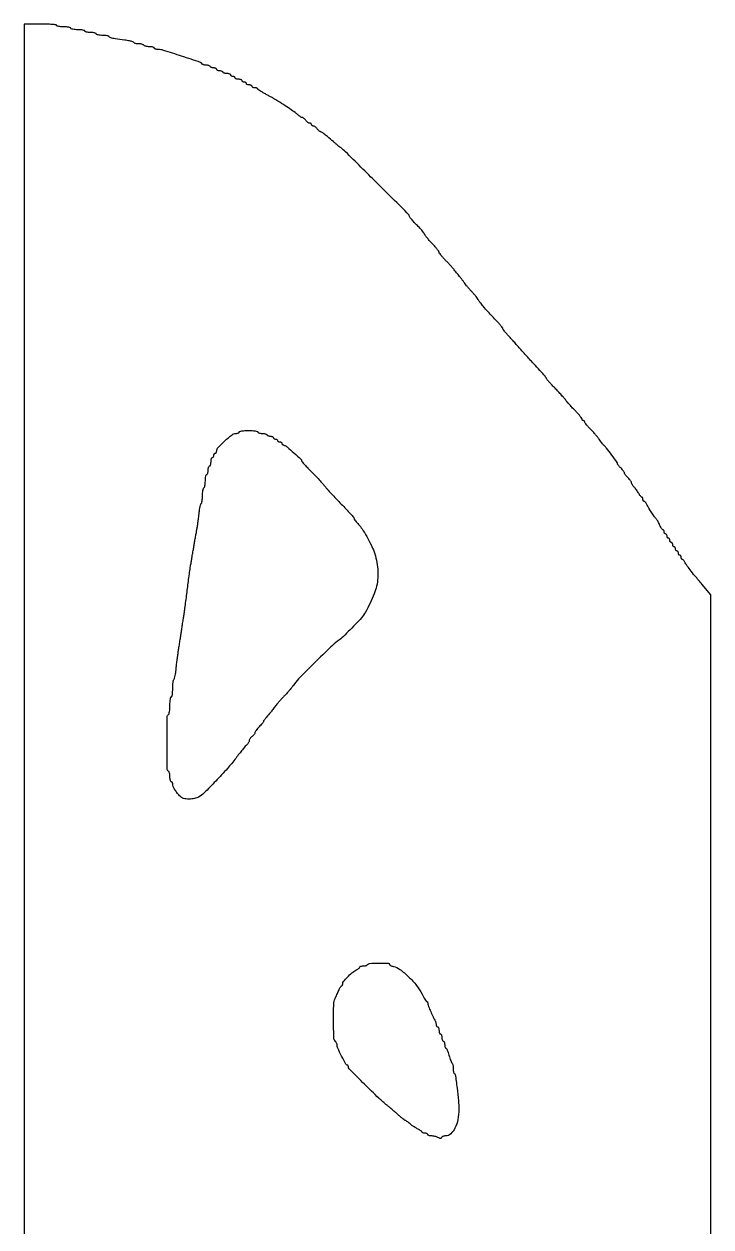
# Model space of a CAD drawing. Extents: x 0 to 485, y 25 to 1913.
# Drawn here: x 0 to 485, y 1064 to 1913 of the extents above; entities that cross this region are included whole.
import ezdxf

# ---------------------------------------------------------------- set-up
doc = ezdxf.new("R2010")
doc.units = 0

msp = doc.modelspace()

# ---------------------------------------------------------------- linework, layer by layer
for points in [[(484.496338, 971.494446, 0.000027), (484.749073, 1038.6355, 0.000687), (484.942674, 1121.494223, 0.000241), (485, 1240.542001), (485, 1510.084002), (478.75, 1517.403701, -0.003151), (473.670079, 1523.429547, -0.008929), (470.228667, 1527.717864, -0.012101), (467.893457, 1530.892497, -0.040916), (466.597186, 1533.113911, 0.03396), (466.189277, 1533.835796, 0.041464), (465.710712, 1534.445961, 0.046361), (465.234635, 1534.872142, 0.160737), (464.847186, 1535, -0.172323), (464.523936, 1535.114816, -0.093793), (464.248861, 1535.440625, -0.074197), (464.062762, 1535.926173, -0.054525), (464, 1536.5, 0.064853), (463.925306, 1537.073457, 0.082425), (463.70625, 1537.559375, 0.098894), (463.381354, 1537.884432, 0.148195), (463, 1538, -0.148195), (462.618646, 1538.115568, -0.098894), (462.29375, 1538.440625, -0.082425), (462.074694, 1538.926543, -0.064853), (462, 1539.5, 0.064853), (461.925306, 1540.073457, 0.082425), (461.70625, 1540.559375, 0.098894), (461.381354, 1540.884432, 0.148195), (461, 1541, -0.148195), (460.618646, 1541.115568, -0.098894), (460.29375, 1541.440625, -0.082425), (460.074694, 1541.926543, -0.064853), (460, 1542.5, 0.064853), (459.925306, 1543.073457, 0.082425), (459.70625, 1543.559375, 0.098894), (459.381354, 1543.884432, 0.148195), (459, 1544, -0.148195), (458.618646, 1544.115568, -0.098894), (458.29375, 1544.440625, -0.082425), (458.074694, 1544.926543, -0.064853), (458, 1545.5, 0.064853), (457.925306, 1546.073457, 0.082425), (457.70625, 1546.559375, 0.098894), (457.381354, 1546.884432, 0.148195), (457, 1547, -0.148195), (456.618646, 1547.115568, -0.098894), (456.29375, 1547.440625, -0.082425), (456.074694, 1547.926543, -0.064853), (456, 1548.5, 0.064853), (455.925306, 1549.073457, 0.082425), (455.70625, 1549.559375, 0.098894), (455.381354, 1549.884432, 0.148195), (455, 1550, -0.148195), (454.618646, 1550.115568, -0.098894), (454.29375, 1550.440625, -0.082425), (454.074694, 1550.926543, -0.064853), (454, 1551.5, 0.064853), (453.925306, 1552.073457, 0.082425), (453.70625, 1552.559375, 0.098894), (453.381354, 1552.884432, 0.148195), (453, 1553, -0.148195), (452.618646, 1553.115568, -0.098894), (452.29375, 1553.440625, -0.082425), (452.074694, 1553.926543, -0.064853), (452, 1554.5, 0.056643), (451.934793, 1555.07375, 0.076039), (451.741888, 1555.559375, 0.095179), (451.456528, 1555.884936, 0.166853), (451.12132, 1556, -0.210601), (450.703832, 1556.184008, -0.032626), (450.125364, 1556.906269, -0.031641), (449.518289, 1557.903566, -0.022715), (448.964721, 1559.085171, 0.014641), (448.395201, 1560.353735, 0.013747), (447.741004, 1561.614169, 0.01386), (447.099399, 1562.699333, 0.0452), (446.593401, 1563.362158, -0.029754), (445.172011, 1565.109589, -0.009988), (443.30503, 1567.818717, -0.010245), (441.46423, 1570.735757, -0.017558), (440.066647, 1573.25, 0.022334), (439.468013, 1574.303135, 0.030271), (438.830531, 1575.192188, 0.030769), (438.237359, 1575.836484, 0.193661), (437.83102, 1576, -0.175242), (437.513905, 1576.114665, -0.093006), (437.244112, 1576.440625, -0.073221), (437.061511, 1576.926133, -0.05344), (437, 1577.5, 0.05344), (436.938489, 1578.073867, 0.073221), (436.755888, 1578.559375, 0.093006), (436.486095, 1578.885335, 0.175242), (436.16898, 1579, -0.193348), (435.76224, 1579.163392, -0.030657), (435.167252, 1579.807812, -0.030191), (434.527331, 1580.696866, -0.022283), (433.925808, 1581.75, 0.022277), (433.256847, 1582.921229, 0.016056), (432.412407, 1584.167268, 0.016269), (431.531017, 1585.302347, 0.033499), (430.756828, 1586.117295, -0.03283), (430.084521, 1586.823106, -0.033606), (429.516068, 1587.605595, -0.035652), (429.119728, 1588.348999, -0.105017), (429, 1588.91275, 0.124224), (428.845883, 1589.523496, 0.025656), (428.265625, 1590.4792, 0.025505), (427.457036, 1591.547358, 0.021612), (426.5, 1592.590909, -0.016788), (425.542716, 1593.614727, -0.02138), (424.734375, 1594.62358, -0.019947), (424.140387, 1595.50525, -0.139131), (424, 1596, 0.139131), (423.859613, 1596.49475, 0.019947), (423.265625, 1597.37642, 0.02138), (422.457284, 1598.385273, 0.016788), (421.5, 1599.409091, -0.01304), (420.542479, 1600.417904, -0.017628), (419.734375, 1601.381247, -0.014719), (419.12477, 1602.211567, -0.152123), (419, 1602.612174, 0.157842), (418.690334, 1603.568673, 0.002031), (414.913447, 1608.745927, 0.004966), (411.308864, 1613.54451, 0.043719), (409.517698, 1615.5, -0.034183), (408.947811, 1616.098866, -0.00704), (408.032965, 1617.234375, -0.007375), (407.006279, 1618.586713, -0.006882), (405.995512, 1620, 0.017837), (404.795098, 1621.603042, 0.008875), (403.167548, 1623.550407, 0.008797), (401.407908, 1625.510674, 0.012783), (399.782227, 1627.171599, -0.013612), (398.333631, 1628.656518, -0.018337), (397.111029, 1630.081447, -0.015566), (396.191757, 1631.312713, -0.153744), (396, 1631.921599, 0.091591), (395.923949, 1632.333285, 0.09588), (395.70625, 1632.68322, 0.099487), (395.381532, 1632.91739, 0.107021), (395, 1633, -0.101724), (394.6184, 1633.078448, -0.098538), (394.29375, 1633.30148, -0.09729), (394.076245, 1633.634594, -0.096416), (394, 1634.026316, 0.157226), (393.805801, 1634.628629, 0.011705), (392.751562, 1636.023482, 0.015322), (391.37801, 1637.650063, 0.011006), (389.75, 1639.383969, -0.006825), (387.881647, 1641.34081, -0.004447), (385.775808, 1643.648358, -0.004471), (383.761395, 1645.936378, -0.008503), (382.18892, 1647.818735, 0.009391), (380.571347, 1649.7481, 0.00434), (378.399662, 1652.198446, 0.004297), (376.071915, 1654.735213, 0.005956), (373.93892, 1656.966128, -0.004478), (372.045943, 1658.934319, -0.006936), (370.450808, 1660.670463, -0.002701), (369.118622, 1662.177712, -0.181562), (369, 1662.493616, 0.171454), (368.736259, 1663.240136, 0.007261), (366.915976, 1665.428937, 0.008928), (364.22267, 1668.462144, 0.002653), (360, 1673.00148, -0.002439), (357.602016, 1675.577082, -0.001739), (354.940625, 1678.483923, -0.001755), (352.421909, 1681.27382, -0.003748), (350.5, 1683.450346, 0.002123), (348.661553, 1685.546046, 0.001216), (346.426562, 1688.05972, 0.001215), (344.167131, 1690.57614, 0.002022), (342.25, 1692.683725, -0.007502), (340.621583, 1694.513814, -0.010971), (339.248437, 1696.17685, -0.006637), (338.155309, 1697.599985, -0.16182), (338, 1698.067298, 0.163949), (337.84331, 1698.532315, 0.006859), (336.751562, 1699.928233, 0.011228), (335.378412, 1701.558811, 0.007681), (333.75, 1703.3504, -0.001616), (327.619964, 1709.932501, -0.007942), (324.231313, 1713.713443, -0.013607), (322.148839, 1716.248777, -0.042284), (320.945182, 1718.102427, 0.033515), (320.282157, 1719.163736, 0.011759), (319.19534, 1720.596573, 0.011615), (317.922571, 1722.121002, 0.013332), (316.635926, 1723.514466, -0.009859), (315.289088, 1724.95295, -0.006998), (313.833678, 1726.616397, -0.007067), (312.488362, 1728.244217, -0.014865), (311.5, 1729.553016, 0.006053), (310.554872, 1730.851525, 0.003203), (309.353125, 1732.439946, 0.003186), (308.102775, 1734.049443, 0.004925), (307, 1735.422413, -0.000952), (305.932942, 1736.729506, -0.000773), (304.79375, 1738.134829, -0.000781), (303.747744, 1739.433421, -0.00203), (303, 1740.372486, 0.015371), (302.153754, 1741.378943, 0.003724), (300.692188, 1742.988245, 0.003817), (298.987109, 1744.809705, 0.003787), (297.25, 1746.609714, -0.010803), (295.621966, 1748.344771, -0.015086), (294.248438, 1749.969505, -0.011404), (293.192195, 1751.362296, -0.157797), (293, 1751.956125, 0.159206), (292.802888, 1752.559483, 0.009969), (291.651839, 1754.06903, 0.013912), (290.16871, 1755.832644, 0.009831), (288.410514, 1757.732441, -0.010621), (286.557418, 1759.741134, -0.010506), (284.784383, 1761.833904, -0.010418), (283.310331, 1763.729157, -0.039406), (282.511047, 1765, 0.034279), (281.808036, 1766.143589, 0.015815), (280.748528, 1767.533414, 0.01558), (279.537887, 1768.930188, 0.020856), (278.350532, 1770.113751, -0.014592), (276.017361, 1772.381933, -0.01707), (273.943891, 1774.670159, -0.012823), (272.30855, 1776.707319, -0.164144), (272, 1777.621871, 0.199605), (271.668693, 1778.418714, 0.000074), (248.804307, 1801.154871, 0.000337), (226.930771, 1822.869987, 0.038248), (223.837495, 1825.5, -0.013108), (223.064496, 1826.093005, -0.002394), (221.668516, 1827.234375, -0.002574), (220.04766, 1828.586695, -0.002335), (218.387125, 1830, 0.002487), (214.141951, 1833.610909, 0.01207), (211.675159, 1835.588326, 0.016611), (210.044553, 1836.748415, 0.147339), (209.209328, 1837, -0.155219), (208.823126, 1837.122852, -0.029946), (208.243617, 1837.5875, -0.029286), (207.608197, 1838.234288, -0.023368), (207, 1839, 0.038332), (206.353917, 1839.765268, 0.039803), (205.606151, 1840.4125, 0.043072), (204.871239, 1840.860855, 0.115942), (204.279241, 1841, -0.07663), (203.790518, 1841.075344, -0.089631), (203.375777, 1841.29375, -0.10076), (203.098521, 1841.618634, -0.127083), (203, 1842, 0.127083), (202.901479, 1842.381366, 0.10076), (202.624223, 1842.70625, 0.089631), (202.209482, 1842.924656, 0.07663), (201.720759, 1843, -0.115942), (201.128761, 1843.139145, -0.043072), (200.393849, 1843.5875, -0.039803), (199.646083, 1844.234732, -0.038332), (199, 1845, 0.032893), (198.367927, 1845.765394, 0.036577), (197.661541, 1846.4125, 0.039468), (196.985296, 1846.864904, 0.128378), (196.467802, 1847, -0.110865), (195.912149, 1847.124738, -0.027063), (195.081318, 1847.57407, -0.02641), (194.162587, 1848.206245, -0.023636), (193.279447, 1848.954282, 0.031311), (191.381394, 1850.512608, 0.006141), (187.767192, 1853.052326, 0.006022), (183.203957, 1856.095862, 0.003974), (177.888902, 1859.489312, 0.011296), (176.949748, 1860.049312, 0.002017), (175.168075, 1861.048378, 0.002178), (173.070193, 1862.201728, 0.001964), (170.888902, 1863.377506, -0.00932), (168.800252, 1864.543319, -0.013098), (166.985073, 1865.666039, -0.009339), (165.529298, 1866.659419, -0.148167), (165.166667, 1867.127506, 0.152731), (164.90246, 1867.462329, 0.057488), (164.368229, 1867.743705, 0.050093), (163.674665, 1867.935521, 0.042456), (162.916667, 1868, -0.050201), (162.183242, 1868.073823, -0.070178), (161.563021, 1868.29375, -0.090315), (161.145793, 1868.61825, -0.184457), (161, 1869, 0.191087), (160.848523, 1869.381882, 0.088204), (160.4125, 1869.70625, 0.068025), (159.765418, 1869.926307, 0.048028), (159, 1870, -0.048028), (158.234582, 1870.073693, -0.068025), (157.5875, 1870.29375, -0.088204), (157.151477, 1870.618118, -0.191087), (157, 1871, 0.148195), (156.884432, 1871.381354, 0.098894), (156.559375, 1871.70625, 0.082425), (156.073457, 1871.925306, 0.064853), (155.5, 1872, -0.064853), (154.926543, 1872.074694, -0.082425), (154.440625, 1872.29375, -0.098894), (154.115568, 1872.618646, -0.148195), (154, 1873, 0.226478), (153.817169, 1873.382936, 0.074992), (153.265625, 1873.70625, 0.057076), (152.457356, 1873.926884, 0.038131), (151.5, 1874, -0.038131), (150.542644, 1874.073116, -0.057076), (149.734375, 1874.29375, -0.074992), (149.182831, 1874.617064, -0.226478), (149, 1875, 0.148195), (148.884432, 1875.381354, 0.098894), (148.559375, 1875.70625, 0.082425), (148.073457, 1875.925306, 0.064853), (147.5, 1876, -0.064853), (146.926543, 1876.074694, -0.082425), (146.440625, 1876.29375, -0.098894), (146.115568, 1876.618646, -0.148195), (146, 1877, 0.222681), (145.820624, 1877.382793, 0.076538), (145.282961, 1877.70625, 0.058208), (144.49372, 1877.92683, 0.039081), (143.559017, 1878, -0.037634), (142.57934, 1878.073842, -0.041396), (141.653525, 1878.29375, -0.045439), (140.906663, 1878.615492, -0.130646), (140.5, 1879, 0.111412), (140.123976, 1879.383556, 0.050262), (139.49335, 1879.70625, 0.046318), (138.729296, 1879.925923, 0.046881), (137.940983, 1880, -0.049547), (137.198222, 1880.073784, -0.069539), (136.570164, 1880.29375, -0.089706), (136.147465, 1880.618213, -0.186414), (136, 1881, 0.186414), (135.852535, 1881.381787, 0.089706), (135.429836, 1881.70625, 0.069539), (134.801778, 1881.926216, 0.049547), (134.059017, 1882, -0.046881), (133.270704, 1882.074077, -0.046318), (132.50665, 1882.29375, -0.050262), (131.876024, 1882.616444, -0.111412), (131.5, 1883, 0.127689), (131.098224, 1883.384338, 0.046287), (130.370954, 1883.70625, 0.042177), (129.472092, 1883.926118, 0.038918), (128.524316, 1884, -0.030071), (127.59727, 1884.055805, -0.038805), (126.76131, 1884.223367, -0.043021), (126.116918, 1884.466935, -0.179462), (125.833333, 1884.760398, 0.211263), (124.602074, 1885.887485, 0.001571), (111.244019, 1890.339547, 0.00338), (98.522754, 1894.439857, 0.077473), (94.75, 1895.011628, -0.034579), (93.696681, 1895.080086, -0.052799), (92.807812, 1895.297166, -0.068935), (92.196933, 1895.617282, -0.242191), (92, 1896, 0.275259), (91.770364, 1896.385522, 0.053437), (90.989211, 1896.70625, 0.043243), (89.877484, 1896.927436, 0.027497), (88.559017, 1897, -0.026918), (87.196361, 1897.073414, -0.033489), (85.947275, 1897.29375, -0.035556), (84.95866, 1897.613307, -0.159713), (84.5, 1898, 0.144823), (84.068924, 1898.385448, 0.04093), (83.216936, 1898.70625, 0.037579), (82.14853, 1898.926362, 0.032024), (81, 1899, -0.028711), (79.856191, 1899.065733, -0.034995), (78.802241, 1899.26272, -0.037589), (77.966231, 1899.54896, -0.154257), (77.565285, 1899.894367, 0.183942), (76.76345, 1900.508245, 0.021698), (74.545865, 1901.065519, 0.014641), (70.904818, 1901.70377, 0.002795), (64.25, 1902.632484, -0.019538), (62.621338, 1902.915644, -0.030363), (61.248437, 1903.298443, -0.030669), (60.238615, 1903.7182, -0.286345), (60, 1904.100694, 0.32252), (59.747613, 1904.451268, 0.03141), (58.678125, 1904.735829, 0.030508), (57.2249, 1904.935066, 0.018816), (55.5, 1905, -0.020945), (53.775243, 1905.072283, -0.033738), (52.321875, 1905.29375, -0.036969), (51.267028, 1905.611488, -0.31052), (51, 1906, 0.295869), (50.748945, 1906.387127, 0.04382), (49.825, 1906.70625, 0.037669), (48.532944, 1906.92761, 0.023598), (47, 1907, -0.023598), (45.467056, 1907.07239, -0.037669), (44.175, 1907.29375, -0.04382), (43.251055, 1907.612873, -0.295869), (43, 1908, 0.322437), (42.719449, 1908.389817, 0.031449), (41.53125, 1908.70625, 0.03053), (39.916554, 1908.927795, 0.01883), (38, 1909, -0.01883), (36.083446, 1909.072205, -0.03053), (34.46875, 1909.29375, -0.031449), (33.280551, 1909.610183, -0.322437), (33, 1910, 0.322437), (32.719449, 1910.389817, 0.031449), (31.53125, 1910.70625, 0.03053), (29.916554, 1910.927795, 0.01883), (28, 1911, -0.01883), (26.083446, 1911.072205, -0.03053), (24.46875, 1911.29375, -0.031449), (23.280551, 1911.610183, -0.322437), (23, 1912, 0.377473), (22.617971, 1912.433932, 0.010078), (19.875, 1912.728261, 0.014876), (16.244636, 1912.935375, 0.00681), (11.5, 1913), (0, 1913), (0, 969)], [(484.749073, 899.3645, 0.000027), (484.496338, 966.505554, 0.413096)]]:
    msp.add_lwpolyline(points, format="xyb")
for points in [[(165, 1625, 0.251914), (165.206632, 1624.615903, 0.064068), (165.863914, 1624.29375, 0.049716), (166.81438, 1624.0728, 0.032276), (167.940983, 1624, -0.031397), (169.112115, 1623.926388, -0.037109), (170.1996, 1623.70625, -0.040338), (171.065839, 1623.385578, -0.146547), (171.5, 1623, 0.111412), (171.876024, 1622.616444, 0.050262), (172.50665, 1622.29375, 0.046318), (173.270704, 1622.074077, 0.046881), (174.059017, 1622, -0.049547), (174.801778, 1621.926216, -0.069539), (175.429836, 1621.70625, -0.089706), (175.852535, 1621.381787, -0.186414), (176, 1621, 0.148195), (176.115568, 1620.618646, 0.098894), (176.440625, 1620.29375, 0.082425), (176.926543, 1620.074694, 0.064853), (177.5, 1620, -0.064853), (178.073457, 1619.925306, -0.082425), (178.559375, 1619.70625, -0.098894), (178.884432, 1619.381354, -0.148195), (179, 1619, 0.148195), (179.115568, 1618.618646, 0.098894), (179.440625, 1618.29375, 0.082425), (179.926543, 1618.074694, 0.064853), (180.5, 1618, -0.060283), (181.073619, 1617.930588, -0.079016), (181.559375, 1617.726045, -0.097128), (181.884635, 1617.423094, -0.15811), (182, 1617.067388, 0.157403), (182.128607, 1616.668982, 0.062148), (182.525271, 1616.242016, 0.053356), (183.103989, 1615.853336, 0.0444), (183.788158, 1615.567236, -0.099402), (185.790385, 1614.459115, -0.007136), (190.594013, 1610.263747, -0.004445), (195.474817, 1605.797546, -0.208139), (196, 1604.590584, 0.184122), (196.156449, 1604.180135, 0.00215), (198.129687, 1601.986833, 0.006176), (200.471093, 1599.469881, 0.003951), (203.25, 1596.60138, -0.004179), (206.189355, 1593.56449, -0.004404), (209.026137, 1590.531072, -0.004218), (211.426751, 1587.873652, -0.019773), (212.732595, 1586.280756, 0.021461), (214.111138, 1584.610705, 0.003454), (216.958227, 1581.491945, 0.003812), (220.366517, 1577.865688, 0.003339), (223.982595, 1574.126957, -0.00506), (227.438573, 1570.529049, -0.007764), (230.351137, 1567.336902, -0.003357), (232.760781, 1564.575015, -0.179563), (233, 1563.930376, 0.147137), (233.168742, 1563.369373, 0.01617), (233.954688, 1562.26073, 0.018643), (235.005321, 1560.978145, 0.014046), (236.25, 1559.646578, -0.052413), (238.682902, 1556.607348, -0.013659), (241.919813, 1551.243915, -0.014524), (245.002106, 1545.418119, -0.026934), (247.103148, 1540.5, -0.034237), (248.860388, 1534.421845, -0.034716), (249.761532, 1528.188887, -0.03552), (249.781029, 1522.035025, -0.04014), (248.909542, 1516.19282, -0.036714), (247.231789, 1510.801764, -0.017282), (244.324581, 1504.106713, -0.016813), (241.060287, 1497.803523, -0.052008), (238.296391, 1493.894074, -0.010525), (233.903514, 1489.086603, -0.008164), (228.929064, 1484.035392, -0.007633), (224.279582, 1479.60333, -0.032928), (221.312541, 1477.202215, 0.039253), (216.592513, 1473.282767, 0.003209), (205.155213, 1462.016136, 0.003211), (193.864026, 1450.604105, 0.039212), (189.931049, 1445.889633, -0.01564), (188.727361, 1444.300213, -0.007041), (187.054254, 1442.287516, -0.006962), (185.226077, 1440.209513, -0.009427), (183.513527, 1438.387018, 0.007491), (181.834855, 1436.614381, 0.00631), (180.109792, 1434.688994, 0.006373), (178.579889, 1432.891714, 0.017516), (177.562362, 1431.573679, -0.004761), (176.70633, 1430.404355, -0.003486), (175.734961, 1429.122394, -0.003523), (174.797896, 1427.921069, -0.007791), (174.062362, 1427.020871, 0.001349), (171.263169, 1423.683716, 0.009159), (169.914659, 1422.005648, 0.013396), (169.150453, 1420.961535, 0.152424), (169, 1420.479467, -0.167567), (168.893121, 1420.169507, -0.006408), (168.11875, 1419.205844, -0.010869), (167.149511, 1418.081544, -0.007381), (166, 1416.842584, 0.016599), (164.851283, 1415.55777, 0.020978), (163.88125, 1414.293306, 0.019584), (163.168959, 1413.190003, 0.134328), (163, 1412.572445, -0.125545), (162.863901, 1412.038954, -0.040344), (162.4125, 1411.350282, -0.037324), (161.765363, 1410.635061, -0.034062), (161, 1410, 0.042098), (160.234793, 1409.344051, 0.041686), (159.5875, 1408.567169, 0.044932), (159.141194, 1407.790435, 0.108353), (159, 1407.146536, -0.093701), (158.876012, 1406.490731, -0.038686), (158.480562, 1405.674269, -0.036536), (157.908345, 1404.840406, -0.038897), (157.2317, 1404.117295, 0.03261), (156.224726, 1403.067902, 0.004141), (154.225714, 1400.652215, 0.004841), (151.901567, 1397.738616, 0.004009), (149.4817, 1394.592373, -0.020272), (143.604318, 1387.444313, -0.009113), (135.346463, 1378.525123, -0.006643), (127.101177, 1370.164088, -0.066454), (123.189254, 1367.212571, -0.055773), (122.010803, 1366.711233, -0.021765), (120.29278, 1366.277535, -0.021222), (118.375365, 1365.96552, -0.024706), (116.533403, 1365.837349, -0.027066), (114.258955, 1365.914824, -0.062088), (112.586187, 1366.275189, -0.071293), (111.197466, 1366.995614, -0.04645), (109.829768, 1368.180084, -0.025638), (107.859717, 1370.458376, -0.033771), (106.322299, 1372.733882, -0.038314), (105.31518, 1374.818343, -0.093645), (105, 1376.486431, 0.064244), (104.925341, 1377.065097, 0.081991), (104.70625, 1377.555389, 0.098698), (104.381359, 1377.883405, 0.149454), (104, 1378, -0.275259), (103.614478, 1378.229636, -0.053437), (103.29375, 1379.010789, -0.043243), (103.072564, 1380.122516, -0.027497), (103, 1381.440983, 0.026918), (102.926586, 1382.803639, 0.033489), (102.70625, 1384.052725, 0.035556), (102.386693, 1385.04134, 0.159713), (102, 1385.5, -0.258245), (101.046095, 1387.198273, -0.001582), (100.988194, 1405.5, -0.001582), (101.046095, 1423.801727, -0.258245), (102, 1425.5, 0.199798), (102.391852, 1426.045623, 0.019282), (102.70625, 1427.68165, 0.022144), (102.927181, 1429.738245, 0.015685), (103, 1432.059017, -0.015621), (103.071572, 1434.349343, -0.026076), (103.292081, 1436.264754, -0.024323), (103.60569, 1437.698135, -0.338832), (104, 1438, 0.337031), (104.392598, 1438.298548, 0.024946), (104.706897, 1439.7, 0.026559), (104.928089, 1441.571741, 0.016132), (105, 1443.8, -0.014605), (105.066923, 1446.090576, -0.019109), (105.269, 1448.175313, -0.016932), (105.55768, 1449.870212, -0.142063), (105.915746, 1450.55, 0.126715), (106.302153, 1451.23284, 0.01419), (106.720346, 1452.983438, 0.016511), (107.096155, 1455.132828, 0.012689), (107.368868, 1457.5, -0.005667), (107.648173, 1460.265405, -0.003106), (108.049749, 1463.646875, -0.003095), (108.500115, 1467.075519, -0.004936), (108.932145, 1470, 0.000521), (109.398701, 1472.976169, 0.000297), (109.956598, 1476.573437, 0.000296), (110.513785, 1480.194486, 0.000491), (110.979022, 1483.25, -0.000203), (111.43982, 1486.288145, -0.000126), (111.982923, 1489.853125, -0.000126), (112.520608, 1493.370624, -0.000229), (112.962843, 1496.25, 0.003875), (113.431375, 1499.456287, 0.001268), (114.073319, 1504.189063, 0.001263), (114.759453, 1509.447392, 0.001427), (115.391113, 1514.5, -0.002179), (116.028179, 1519.534303, -0.001968), (116.730511, 1524.7375, -0.00197), (117.39653, 1529.394695, -0.006265), (117.892933, 1532.5, 0.000023), (118.370501, 1535.26555, 0.000013), (118.954156, 1538.646875, 0.000013), (119.545826, 1542.075665, 0.00002), (120.050249, 1545, -0.00058), (120.545779, 1547.853719, -0.000409), (121.108955, 1551.059375, -0.000413), (121.65244, 1554.123387, -0.000871), (122.080291, 1556.5, 0.007193), (122.474813, 1558.862405, 0.003548), (122.91164, 1561.875099, 0.00352), (123.320898, 1565.008967, 0.00513), (123.633778, 1567.776934, -0.011841), (123.943236, 1570.22036, -0.01698), (124.341759, 1572.366319, -0.012853), (124.770635, 1574.094294, -0.189272), (125.139072, 1574.585951, 0.196858), (125.476001, 1575.049539, 0.020512), (125.747103, 1576.395812, 0.023003), (125.937271, 1578.091218, 0.016427), (126, 1580, -0.019058), (126.073011, 1581.914843, -0.025914), (126.29375, 1583.629436, -0.024736), (126.610188, 1584.985092, -0.186738), (127, 1585.5, 0.179846), (127.388891, 1585.999702, 0.027581), (127.70625, 1587.241025, 0.027868), (127.926887, 1588.813184, 0.02093), (128, 1590.559017, -0.021227), (128.072294, 1592.261135, -0.03416), (128.29375, 1593.695461, -0.037703), (128.611648, 1594.73472, -0.308946), (129, 1595, 0.254951), (129.384262, 1595.209557, 0.06271), (129.70625, 1595.88125, 0.048861), (129.927234, 1596.850749, 0.031626), (130, 1598, -0.031626), (130.072766, 1599.149251, -0.048861), (130.29375, 1600.11875, -0.06271), (130.615738, 1600.790443, -0.254951), (131, 1601, 0.254951), (131.384262, 1601.209557, 0.06271), (131.70625, 1601.88125, 0.048861), (131.927234, 1602.850749, 0.031626), (132, 1604, -0.031626), (132.072766, 1605.149251, -0.048861), (132.29375, 1606.11875, -0.06271), (132.615738, 1606.790443, -0.254951), (133, 1607, 0.148195), (133.381354, 1607.115568, 0.098894), (133.70625, 1607.440625, 0.082425), (133.925306, 1607.926543, 0.064853), (134, 1608.5, -0.064853), (134.074694, 1609.073457, -0.082425), (134.29375, 1609.559375, -0.098894), (134.618646, 1609.884432, -0.148195), (135, 1610, 0.156123), (135.381395, 1610.122064, 0.097522), (135.70625, 1610.465998, 0.079698), (135.925521, 1610.97976, 0.061159), (136, 1611.586377, -0.192926), (136.981353, 1614.035048, -0.017473), (141.788742, 1618.729509, -0.018413), (146.911899, 1623.060024, -0.16778), (149.634262, 1624, 0.040363), (150.540082, 1624.073243, 0.05971), (151.305064, 1624.29375, 0.078528), (151.825124, 1624.617383, 0.217696), (152, 1625, -0.345347), (152.314102, 1625.400526, -0.022017), (153.875, 1625.711538, -0.024301), (155.963427, 1625.929639, -0.013867), (158.5, 1626, -0.013867), (161.036573, 1625.929639, -0.024301), (163.125, 1625.711538, -0.022017), (164.685898, 1625.400526, -0.345347)], [(258, 1249.125, 0.227989), (258.180388, 1248.749956, 0.047714), (258.807813, 1248.339955, 0.041195), (259.696784, 1247.962941, 0.028712), (260.75, 1247.681231, -0.109858), (265.429945, 1245.575628, -0.031911), (271.489128, 1240.415584, -0.032662), (277.202873, 1234.110901, -0.053706), (281.044802, 1228.032438, 0.011178), (282.039996, 1226.114777, 0.016867), (282.999098, 1224.495674, 0.011731), (283.852466, 1223.22659, 0.238003), (284.25, 1223.015549, -0.168721), (284.536227, 1222.909436, -0.09208), (284.779688, 1222.619117, -0.073634), (284.944388, 1222.19092, -0.055103), (285, 1221.687829, 0.092983), (285.262678, 1220.287535, 0.007198), (286.703853, 1216.733693, 0.010722), (288.389219, 1212.97081, 0.015991), (290.036674, 1209.763569, -0.031289), (290.405567, 1208.987939, -0.023311), (290.717023, 1208.092603, -0.023747), (290.931788, 1207.217545, -0.048334), (291, 1206.513569, 0.064244), (291.074659, 1205.934903, 0.081991), (291.29375, 1205.444611, 0.098698), (291.618641, 1205.116595, 0.149454), (292, 1205, -0.226478), (292.382936, 1204.817169, -0.074992), (292.70625, 1204.265625, -0.057076), (292.926884, 1203.457356, -0.038131), (293, 1202.5, 0.038131), (293.073116, 1201.542644, 0.057076), (293.29375, 1200.734375, 0.074992), (293.617064, 1200.182831, 0.226478), (294, 1200, -0.226478), (294.382936, 1199.817169, -0.074992), (294.70625, 1199.265625, -0.057076), (294.926884, 1198.457356, -0.038131), (295, 1197.5, 0.038131), (295.073116, 1196.542644, 0.057076), (295.29375, 1195.734375, 0.074992), (295.617064, 1195.182831, 0.226478), (296, 1195, -0.226478), (296.382936, 1194.817169, -0.074992), (296.70625, 1194.265625, -0.057076), (296.926884, 1193.457356, -0.038131), (297, 1192.5, 0.031079), (297.05959, 1191.542262, 0.048134), (297.240649, 1190.734375, 0.061544), (297.504312, 1190.173734, 0.257544), (297.819229, 1190, -0.279667), (298.205679, 1189.765505, -0.017612), (298.802832, 1188.512635, -0.021816), (299.429549, 1186.87711, -0.014112), (300.017256, 1184.93663, 0.011382), (300.603836, 1182.961047, 0.015616), (301.226612, 1181.215028, 0.012297), (301.817484, 1179.811382, 0.14965), (302.198027, 1179.377613, -0.177252), (302.509649, 1178.981324, -0.028641), (302.76442, 1178.016773, -0.028599), (302.941335, 1176.794889, -0.021655), (303, 1175.440983, 0.021912), (303.057823, 1174.122178, 0.035182), (303.234863, 1173.010789, 0.039483), (303.489333, 1172.208741, 0.305134), (303.799533, 1172, -0.375712), (304.455328, 1171.426227, -0.001781), (305.708697, 1161.813573, -0.007618), (306.709628, 1152.821741, -0.023911), (307, 1146.753151, -0.048223), (306.310672, 1139.622457, -0.066826), (304.254944, 1133.545445, -0.086062), (301.240935, 1129.423357, -0.194328), (297.716984, 1128, 0.041971), (296.712963, 1127.915571, 0.051072), (295.803865, 1127.664127, 0.059387), (295.113352, 1127.295345, 0.161349), (294.785534, 1126.856602, -0.129867), (294.479213, 1126.389096, -0.185192), (294.020605, 1126.213204, -0.099357), (293.329681, 1126.351868, -0.023822), (292.267942, 1126.856602, 0.03986), (291.264078, 1127.294966, 0.023382), (290.005381, 1127.664127, 0.023284), (288.703799, 1127.91711, 0.036369), (287.565741, 1128, -0.037126), (286.583152, 1128.07306, -0.055859), (285.753687, 1128.29375, -0.073287), (285.186603, 1128.616901, -0.230594), (285, 1129, 0.191087), (284.848523, 1129.381882, 0.088204), (284.4125, 1129.70625, 0.068025), (283.765418, 1129.926307, 0.048028), (283, 1130, -0.035971), (282.234019, 1130.055177, -0.054436), (281.5875, 1130.222042, -0.071241), (281.144446, 1130.466154, -0.235453), (281, 1130.755889, 0.20938), (280.83988, 1131.121493, 0.029977), (280.192187, 1131.650922, 0.029841), (279.30327, 1132.215268, 0.02139), (278.25, 1132.741349, -0.027602), (276.989142, 1133.390799, -0.013488), (275.45431, 1134.34838, -0.013337), (273.907675, 1135.432704, -0.018817), (272.594461, 1136.485461, 0.009414), (271.438115, 1137.448726, 0.013199), (270.367671, 1138.261354, 0.009482), (269.454455, 1138.891457, 0.147304), (269.094017, 1139, -0.165415), (268.715755, 1139.128661, -0.005179), (267.413441, 1140.152141, -0.009588), (265.895644, 1141.419227, -0.006439), (264.208306, 1142.922183, 0.005135), (262.300662, 1144.630312, 0.003564), (260.111544, 1146.522896, 0.003595), (257.983357, 1148.310204, 0.007397), (256.28727, 1149.672183, -0.025389), (250.442503, 1154.721885, -0.004888), (240.424625, 1164.496167, -0.001236), (229.634203, 1175.285306, -0.198285), (229, 1176.821647, 0.066764), (228.939585, 1177.272084, 0.083745), (228.762754, 1177.653859, 0.099437), (228.500344, 1177.909182, 0.144363), (228.192354, 1178, -0.277847), (227.228761, 1178.580258, -0.004581), (224.227661, 1184.378908, -0.007943), (221.488431, 1190.012941, -0.109599), (221, 1192.214432, 0.069223), (220.914187, 1192.831289, 0.03897), (220.651395, 1193.541594, 0.038053), (220.267512, 1194.230597, 0.050294), (219.813261, 1194.786739, -0.19198), (218.726, 1197.315564, -0.005464), (218.536572, 1209.318229, -0.007858), (218.663335, 1220.986599, -0.106742), (219.666167, 1225.09774, 0.00619), (220.207208, 1226.248305, 0.002904), (220.879856, 1227.749024, 0.002877), (221.566722, 1229.330201, 0.004039), (222.160278, 1230.75, -0.018634), (222.723995, 1231.995025, -0.026938), (223.320181, 1233.045312, -0.025504), (223.87655, 1233.822753, -0.228521), (224.244111, 1234, 0.168485), (224.532489, 1234.100014, 0.094779), (224.777958, 1234.383221, 0.075488), (224.943934, 1234.805559, 0.055999), (225, 1235.304583, -0.172688), (225.615124, 1237.032498, -0.020461), (228.357665, 1240.128569, -0.025401), (231.519079, 1243.098438, -0.057157), (234.25, 1244.923726, 0.022269), (235.303134, 1245.526047, 0.030169), (236.192187, 1246.16664, 0.030627), (236.836642, 1246.76213, 0.193262), (237, 1247.16898, -0.251723), (237.171563, 1247.488164, -0.064153), (237.717039, 1247.755888, -0.04977), (238.505917, 1247.9395, -0.032317), (239.440983, 1248, 0.037634), (240.42066, 1248.073842, 0.041396), (241.346475, 1248.29375, 0.045439), (242.093337, 1248.615492, 0.130646), (242.5, 1249, -0.248967), (243.897113, 1249.817109, -0.008283), (250.534424, 1249.980623, -0.007309), (257.205104, 1249.936906, -0.408026)]]:
    msp.add_lwpolyline(points, format="xyb", close=True)

doc.saveas('drawing.dxf')
